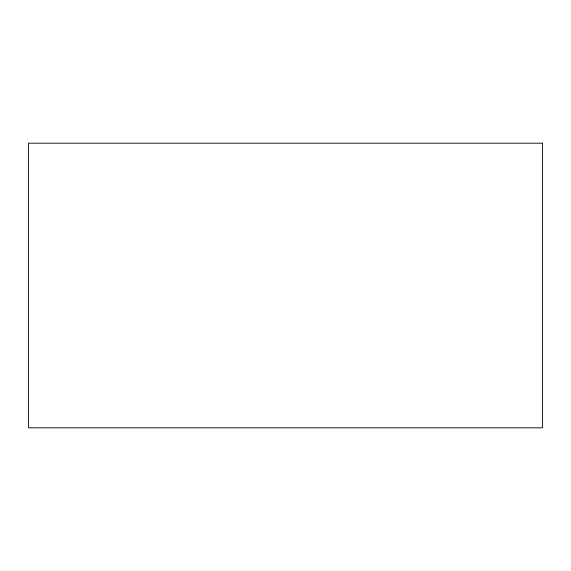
<?xml version="1.0" encoding="UTF-8"?>
<svg xmlns="http://www.w3.org/2000/svg" width="571" height="571" viewBox="0 0 571 571"><rect width="100%" height="100%" fill="white"/><g stroke="black" fill="none" stroke-linecap="round" stroke-linejoin="round"><path stroke-width="0.86" d="M542.45 143.193L28.55 143.193L28.55 427.807L542.45 427.807L542.45 143.193"/></g></svg>
